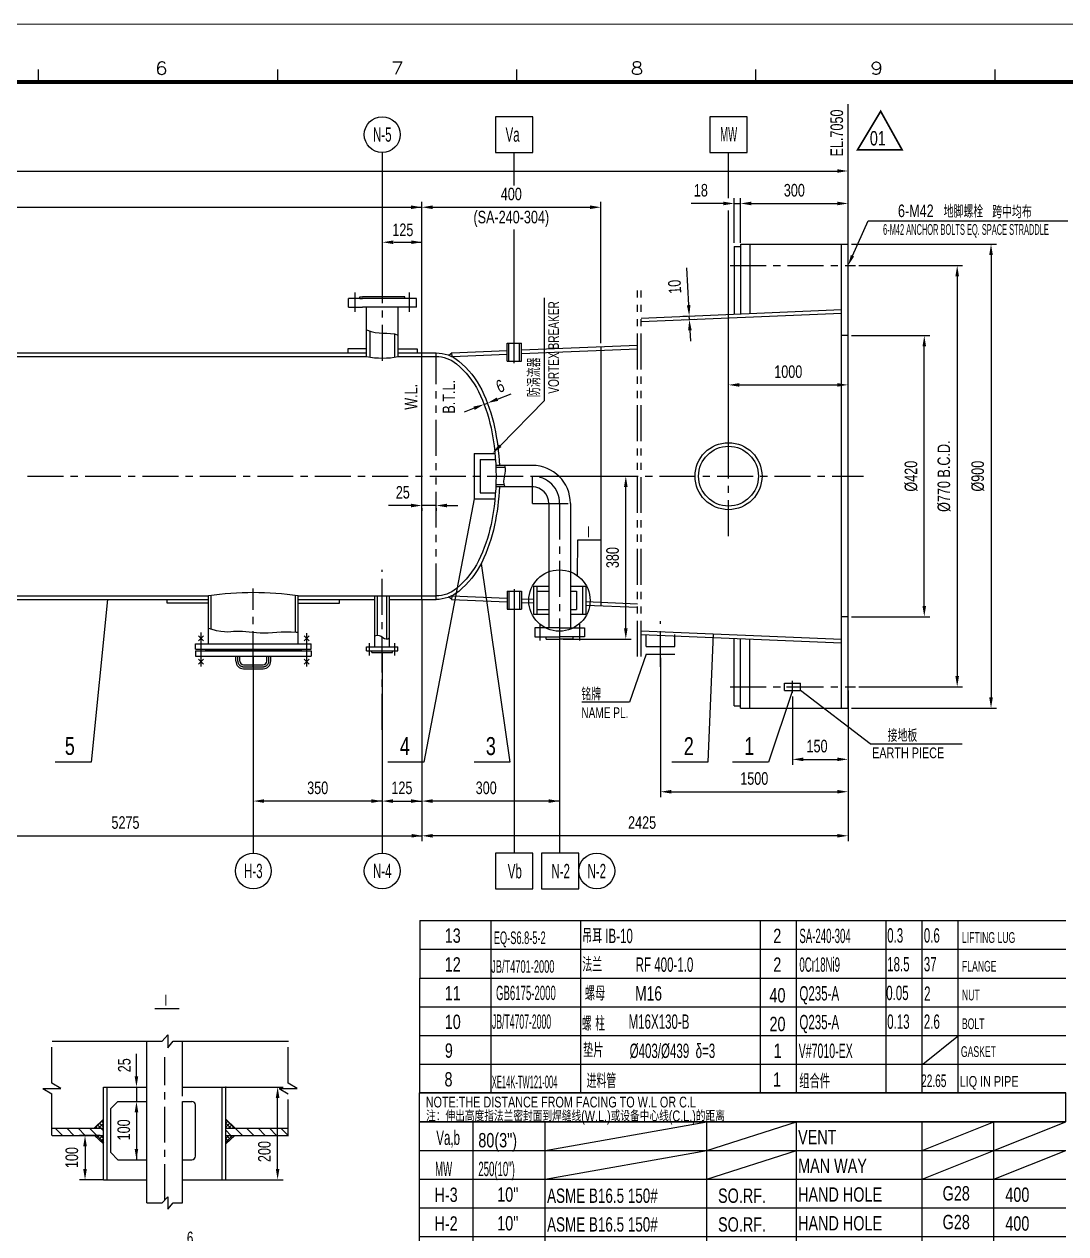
# Model space of a CAD drawing. Extents: x 0 to 841, y 0 to 594.
# Drawn here: x 354 to 644, y 257.2 to 594 of the extents above; entities that cross this region are included whole.
import ezdxf
from ezdxf.enums import TextEntityAlignment as Align

# ---------------------------------------------------------------- set-up
doc = ezdxf.new("R2010")
doc.units = 0
doc.header["$LTSCALE"] = 8
doc.header["$MEASUREMENT"] = 0
for name, pattern in [('CENTER', [2, 1.25, -0.25, 0.25, -0.25]), ('HIDDEN', [0.375, 0.25, -0.125]), ('PHANTOM', [2.5, 1.25, -0.25, 0.25, -0.25, 0.25, -0.25])]:
    doc.linetypes.add(name, pattern=pattern)
doc.layers.get('0').update_dxf_attribs({"color": 2, "linetype": 'CONTINUOUS'})
for name, color, linetype in [('border', 7, 'CONTINUOUS'), ('CEN', 3, 'CENTER'), ('D', 7, 'CONTINUOUS'), ('HID', 4, 'HIDDEN'), ('OT', 1, 'CONTINUOUS'), ('PHAN', 6, 'PHANTOM')]:
    doc.layers.add(name, color=color, linetype=linetype)
doc.styles.add('HZ0', font='TXT.shx', dxfattribs={"width": 0.75, "bigfont": 'hztxt0.shx'})
doc.styles.get("Standard").update_dxf_attribs({"font": 'JDECSTD', "width": 0.75, "bigfont": 'HZDX'})

# ---------------------------------------------------------------- blocks, each defined once
blk = doc.blocks.new('NOZ_TAB')
at = {"layer": 'D'}
for p, q in [((0, 128), (-180, 128)), ((-180, 128), (0, 128)), ((-180, 120), (0, 120)), ((-180, 112), (0, 112)), ((-180, 104), (0, 104)), ((-180, 96), (0, 96)), ((-180, 88), (0, 88)), ((-180, 80), (0, 80)), ((-180, 72), (0, 72)), ((-180, 64), (0, 64)), ((-180, 56), (0, 56)), ((-180, 48), (0, 48)), ((-180, 40), (0, 40))]:
    blk.add_line(p, q, dxfattribs=at)
at = {"layer": 'OT'}
for p, q in [((0, 136), (-180, 136)), ((-180, 128), (-180, 136)), ((0, 128), (0, 136)), ((-180, 32), (-180, 128)), ((-165, 32), (-165, 128)), ((-145, 32), (-145, 128)), ((-100, 32), (-100, 128)), ((-75, 32), (-75, 128)), ((-40, 32), (-40, 128)), ((-20, 32), (-20, 128)), ((0, 32), (-180, 32)), ((-180, 0), (-180, 32)), ((-165, 16), (-165, 32)), ((-145, 16), (-145, 32)), ((-100, 16), (-100, 32)), ((-75, 16), (-75, 32)), ((-40, 16), (-40, 32)), ((-20, 16), (-20, 32)), ((-180, 16), (0.1, 16)), ((0, 16), (0, 0)), ((-180, 0), (0, 0))]:
    blk.add_line(p, q, dxfattribs=at)
at = {"layer": 'D'}
for s, height, width, p in [('NOTE:THE DISTANCE FROM FACING TO W.L OR C.L', 3, 0.75, (-178.21, 131.96)), ('注：伸出高度指法兰密封面到焊缝线(W.L.)或设备中心线(C.L.)的距离', 3, 0.75, (-178.13, 128.11)), ('法兰类型及  ', 4, 0.75, (-96.35, 26.37)), ('用途或名称  ', 5, 0.75, (-68.77, 24.8)), ('接头', 5, 0.75, (-39.23, 25.28)), ('型式', 5, 0.75, (-30.14, 25.33)), ('伸出高度  ', 5, 0.75, (-19.4, 25.19)), ('符号 ', 5, 0.75, (-177.09, 24.44)), ('公称尺寸  ', 5, 0.75, (-164.11, 24.66)), ('连接尺寸标准   ', 5, 0.75, (-135.38, 24.65)), ('密封面型式  ', 4, 0.75, (-96.35, 21.49)), ('WELDING', 4, 0.5, (-37.12, 20.61)), ('FACING TO', 4, 0.5, (-18.91, 20.56)), ('MARK', 4, 0.75, (-177.97, 16.42)), ('NOMINAL SIZE', 4, 0.4, (-164.49, 16.4)), ('CONNECTIONS SIZES STANDARDS', 4, 0.4, (-143.67, 16.39)), ('TYPE & FACING', 4, 0.45, (-98.44, 16.36)), ('SERVICE ', 4, 0.7, (-67.37, 16.36)), ('JOINT NO.', 4, 0.5, (-38.29, 15.78)), ('C.L. OR W.L', 4, 0.45, (-18.89, 15.98))]:
    blk.add_text(s, height=height, dxfattribs=dict(at, width=width)).set_placement(p)
at = {"layer": 'D', "color": 7, "width": 0.75}
for s, height, p in [('管口表 ', 5, (-119.56, 4.58)), ('NOZZLE SCHEDULE', 4, (-104.93, 5.12))]:
    blk.add_text(s, height=height, dxfattribs=at).set_placement(p)
blk = doc.blocks.new('*X31')
at = {"color": 0}
for p, q in [((692.61, 399.87), (694.53, 401.79)), ((694.53, 400.07), (693.41, 401.19)), ((694.53, 401.13), (693.92, 401.75)), ((694.53, 402.19), (694.42, 402.3)), ((698.98, 399.87), (696.53, 402.31)), ((696.53, 401.67), (696.94, 402.08)), ((696.53, 400.61), (697.46, 401.54)), ((697.92, 399.87), (696.53, 401.25)), ((696.85, 399.87), (697.98, 401)), ((692.61, 399.87), (692.41, 400.07)), ((693.67, 399.87), (692.91, 400.63)), ((693.67, 399.87), (694.53, 400.73)), ((696.86, 399.87), (696.53, 400.19)), ((697.91, 399.87), (698.5, 400.46)), ((698.97, 399.87), (699.02, 399.92))]:
    blk.add_line(p, q, dxfattribs=at)

msp = doc.modelspace()

# ---------------------------------------------------------------- linework, layer by layer
for p, q in [((583.3709, 532.7216), (583.3709, 571.7416)), ((453.7132, 518.1101), (453.7132, 558.2511)), ((490.4135, 549.1213), (490.4135, 558.2718)), ((550.0792, 545.5214), (550.0792, 558.255)), ((464.6901, 544.033), (464.6901, 544.533)), ((467.6901, 543.033), (511.5128, 543.033)), ((514.5128, 505.2179), (514.5128, 544.533)), ((550.0792, 477.4753), (550.0792, 542.1152)), ((584.6093, 529.5327), (589.0114, 539.2465)), ((589.0114, 539.2465), (619.0795, 539.2465)), ((589.0114, 539.2465), (644.5532, 539.2465)), ((490.4135, 505.2091), (490.4135, 536.8658)), ((584.3709, 532.7216), (624.6794, 532.7216)), ((623.1794, 529.7216), (623.1794, 406.5691)), ((538.9904, 515.763), (538.4913, 526.1461)), ((586.4084, 526.8002), (615.2618, 526.8002)), ((613.7618, 523.8002), (613.7618, 412.4934)), ((498.8464, 489.2414), (498.8464, 517.8134)), ((537.3934, 512.6827), (540.6327, 512.8384)), ((539.1824, 511.7678), (539.1344, 512.7664)), ((537.4414, 511.6841), (540.6807, 511.8398)), ((539.3264, 508.7713), (539.4705, 505.7747)), ((584.3709, 507.2777), (606.0964, 507.2777)), ((604.5964, 432.0135), (604.5964, 504.2777)), ((553.0792, 493.5652), (580.3709, 493.5652)), ((583.3709, 493.2144), (583.3709, 495.0652)), ((482.0362, 488.1526), (482.9688, 488.5135)), ((485.7667, 489.596), (489.529, 491.0517)), ((486.5266, 476.6364), (498.8464, 489.2414)), ((479.2383, 487.0701), (476.4405, 485.9875)), ((496.4673, 468.1476), (522.9825, 468.1476)), ((521.4825, 425.7977), (521.4825, 465.1476)), ((479.2741, 461.851), (465.2642, 388.4881)), ((461.6901, 459.9714), (455.4381, 459.9714)), ((468.6743, 459.9714), (464.6901, 459.9714)), ((464.6901, 459.2063), (464.6901, 458.4714)), ((468.6743, 459.2063), (468.6743, 458.4714)), ((471.6743, 459.9714), (474.6743, 459.9714)), ((508.0366, 450.2896), (507.9795, 440.4591)), ((514.7335, 450.2896), (508.0366, 450.2896)), ((481.212, 443.851), (489.2216, 388.4881)), ((377.1226, 433.8143), (372.5738, 388.4881)), ((490.4135, 431.0861), (490.4135, 363.219)), ((584.3709, 429.0135), (606.0964, 429.0135)), ((503.0673, 422.7977), (503.0673, 363.2157)), ((504.0673, 422.7977), (522.9825, 422.7977)), ((545.7848, 424.2676), (544.3332, 388.4881)), ((417.7697, 417.9757), (417.7697, 363.2214)), ((453.6694, 417.9757), (453.6694, 363.2214)), ((527.1406, 418.6036), (522.4993, 405.2144)), ((567.8909, 408.5023), (561.183, 388.4881)), ((589.4968, 393.6301), (570.1403, 408.5023)), ((583.3709, 408.4934), (583.3709, 387.8013)), ((586.4084, 409.4934), (615.2618, 409.4934)), ((522.4993, 405.2144), (509.2193, 405.2144)), ((567.8909, 406.8353), (567.8909, 387.8013)), ((584.3709, 403.5691), (624.6794, 403.5691)), ((589.4968, 393.6301), (615.1294, 393.6301)), ((570.8909, 389.3013), (580.3709, 389.3013)), ((397.0761, 319.8589), (390.3791, 319.8589)), ((393.9304, 312.6314), (392.4304, 310.8503)), ((393.9304, 312.6314), (393.9304, 308.9495)), ((393.9304, 308.9495), (395.4304, 310.8503)), ((604.1633, 304.41), (614.1633, 312.41)), ((385.2259, 301.0356), (385.2259, 307.2968)), ((359.1369, 297.669), (361.6369, 296.169)), ((359.1369, 297.669), (364.1369, 297.669)), ((364.1369, 297.669), (361.6369, 299.169)), ((385.2259, 298.0356), (385.2259, 294.0356)), ((410.0825, 298.0356), (426.0316, 298.0356)), ((424.9379, 297.669), (429.9379, 297.669)), ((424.9379, 297.669), (427.4379, 296.169)), ((429.9379, 297.669), (427.4379, 299.169)), ((424.5316, 275.2364), (424.5316, 295.0356)), ((385.2259, 291.0356), (385.2259, 288.0356)), ((385.2259, 288.0356), (385.2259, 277.8244)), ((499, 280.41), (544, 288.41)), ((544, 280.41), (569, 288.41)), ((604, 280.41), (624, 288.41)), ((624, 280.41), (644, 288.41)), ((375.0825, 284.579), (369.41, 284.579)), ((370.91, 281.579), (370.91, 275.2364)), ((499, 272.41), (544, 280.41)), ((544, 272.41), (569, 280.41)), ((604, 272.41), (624, 280.41)), ((624, 272.41), (644, 280.41)), ((376.0825, 272.2364), (369.41, 272.2364)), ((410.0825, 272.2364), (426.0316, 272.2364)), ((393.9304, 267.4747), (392.4304, 265.8135)), ((393.9304, 267.4747), (393.9304, 264.0324)), ((393.9304, 264.0324), (395.4304, 265.8135))]:
    msp.add_line(p, q)
at = {"color": 2}
for p, q in [((53.3013, 553.1215), (580.3709, 553.1215)), ((92.542, 543.033), (464.6901, 543.033)), ((464.6901, 502.481), (464.6901, 544.533)), ((548.6531, 544.0818), (539.6617, 544.0818)), ((551.6531, 533.0892), (551.6531, 545.5818)), ((551.6531, 544.0818), (553.4529, 544.0818)), ((553.4529, 533.0892), (553.4529, 545.5818)), ((553.4529, 533.0892), (553.4529, 545.5818)), ((556.4529, 544.0818), (580.3709, 544.0818)), ((583.3709, 533.7216), (583.3709, 545.5818)), ((456.8679, 533.2879), (464.6901, 533.2879)), ((464.6901, 433.8143), (464.6901, 366.5146)), ((464.6901, 432.8143), (464.6901, 366.5146)), ((453.6694, 419.0874), (453.6694, 376.1807)), ((417.7697, 417.0434), (417.7697, 376.1807)), ((531.1406, 417.6036), (531.1406, 378.784)), ((583.3709, 402.5691), (583.3709, 366.5146)), ((583.3709, 402.5691), (583.3709, 378.784)), ((453.6172, 377.6807), (420.7697, 377.6807)), ((456.6172, 377.6807), (464.6901, 377.6807)), ((502.9939, 377.6807), (467.6901, 377.6807)), ((534.1406, 380.284), (580.3709, 380.284)), ((308.0532, 368.0146), (464.6901, 368.0146)), ((580.3709, 368.0146), (467.6901, 368.0146)), ((361.7329, 310.8503), (392.4304, 310.8503)), ((395.4304, 310.8503), (427.5339, 310.8503)), ((361.6369, 284.579), (361.6369, 296.169)), ((388.0825, 265.8135), (392.4304, 265.8135)), ((395.4304, 265.8135), (398.0825, 265.8135))]:
    msp.add_line(p, q, dxfattribs=at)
at = {"color": 7, "lineweight": 25}
msp.add_line((556.4529, 544.0818), (566.848, 544.0818), dxfattribs=at)
at = {"extrusion": (0, 0, -1)}
for p, q in [((406.0091, 425.5177), (405.2729, 425.7794)), ((407.491, 425.103), (406.0091, 425.5177)), ((408.7339, 424.8635), (407.491, 425.103)), ((409.7862, 424.7598), (408.7339, 424.8635)), ((410.6964, 424.7528), (409.7862, 424.7598)), ((411.5129, 424.8031), (410.6964, 424.7528)), ((412.2844, 424.8714), (411.5129, 424.8031)), ((413.0591, 424.9186), (412.2844, 424.8714)), ((413.877, 424.9142), (413.0591, 424.9186)), ((414.7437, 424.8639), (413.877, 424.9142)), ((415.6561, 424.7824), (414.7437, 424.8639)), ((416.6111, 424.6844), (415.6561, 424.7824)), ((417.6057, 424.5843), (416.6111, 424.6844)), ((418.6367, 424.497), (417.6057, 424.5843)), ((419.7013, 424.437), (418.6367, 424.497)), ((420.7962, 424.4189), (419.7013, 424.437)), ((421.9204, 424.4515), (420.7962, 424.4189)), ((423.0809, 424.5195), (421.9204, 424.4515)), ((424.2864, 424.6015), (423.0809, 424.5195)), ((425.5458, 424.6766), (424.2864, 424.6015)), ((426.8679, 424.7233), (425.5458, 424.6766)), ((428.2617, 424.7205), (426.8679, 424.7233)), ((429.736, 424.6469), (428.2617, 424.7205)), ((430.2665, 424.5908), (429.736, 424.6469))]:
    msp.add_line(p, q, dxfattribs=at)
at = {"const_width": 0.48}
msp.add_lwpolyline([(592.4507, 569.7516), (586.0205, 559.0418), (598.4046, 559.0418), (592.4507, 569.7516), (592.4507, 569.7516)], dxfattribs=at)
for points in [[(485.2168, 558.255), (495.6101, 558.255), (495.6101, 568.2473), (485.2168, 568.2473)], [(544.8826, 558.255), (555.2759, 558.255), (555.2759, 568.2473), (544.8826, 568.2473)], [(485.2168, 353.2267), (495.6101, 353.2267), (495.6101, 363.219), (485.2168, 363.219)], [(498.0063, 353.2253), (508.3996, 353.2253), (508.3996, 363.2176), (498.0063, 363.2176)]]:
    msp.add_lwpolyline(points, close=True)
at = {"extrusion": (0, 0, -1)}
msp.add_lwpolyline([(-449.3127, 508.8566), (-450.5613, 508.4037), (-451.7347, 508.1498), (-452.8491, 508.0347), (-453.9212, 507.9978), (-454.9672, 507.9787), (-456.0037, 507.9172), (-457.0471, 507.7529), (-458.1138, 507.4252)], dxfattribs=at)
msp.add_lwpolyline([(451.6372, 423.734, -0.29914848), (453.8561, 423.2342, 0.39990227), (455.7017, 423.1292, -0.43244749)], format="xyb")
for centre, radius in [((453.6694, 563.2511), 5), ((503.0056, 433.5205), 8.5372), ((417.7697, 358.2214), 5), ((453.6694, 358.2214), 5), ((513.3996, 358.2214), 5)]:
    msp.add_circle(centre, radius)
for centre, radius, start, end in [((482.7478, 469.8822), 5.2464, 340.693179, 13.93858), ((491.2158, 466.7275), 3.7925, 158.009862, 204.59176)]:
    msp.add_arc(centre, radius, start, end)
at = {"color": 2}
for points in [[(580.3709, 553.6215), (580.3709, 552.6215), (583.3709, 553.1215)], [(461.6901, 543.533), (461.6901, 542.533), (464.6901, 543.033)], [(548.6531, 544.5818), (548.6531, 543.5818), (551.6531, 544.0818)], [(556.4529, 544.5818), (556.4529, 543.5818), (553.4529, 544.0818)], [(556.4529, 544.5818), (556.4529, 543.5818), (553.4529, 544.0818)], [(580.3709, 544.5818), (580.3709, 543.5818), (583.3709, 544.0818)], [(456.7132, 532.7879), (456.7132, 533.7879), (453.7132, 533.2879)], [(461.728, 532.7879), (461.728, 533.7879), (464.728, 533.2879)], [(534.1406, 380.784), (534.1406, 379.784), (531.1406, 380.284)], [(580.3709, 380.784), (580.3709, 379.784), (583.3709, 380.284)], [(420.7697, 378.1807), (420.7697, 377.1807), (417.7697, 377.6807)], [(450.6694, 378.1807), (450.6694, 377.1807), (453.6694, 377.6807)], [(456.6694, 378.1807), (456.6694, 377.1807), (453.6694, 377.6807)], [(461.6901, 378.1807), (461.6901, 377.1807), (464.6901, 377.6807)], [(467.6901, 378.1807), (467.6901, 377.1807), (464.6901, 377.6807)], [(500.0461, 378.1807), (500.0461, 377.1807), (503.0461, 377.6807)], [(461.834, 368.5146), (461.834, 367.5146), (464.834, 368.0146)], [(467.6901, 368.5146), (467.6901, 367.5146), (464.6901, 368.0146)], [(580.3709, 368.5146), (580.3709, 367.5146), (583.3709, 368.0146)]]:
    msp.add_solid(points, dxfattribs=at)
for points in [[(467.6901, 543.533), (467.6901, 542.533), (464.6901, 543.033)], [(511.5128, 543.533), (511.5128, 542.533), (514.5128, 543.033)], [(622.6794, 529.7216), (623.6794, 529.7216), (623.1794, 532.7216)], [(585.0647, 529.3263), (584.1538, 529.7391), (583.3709, 526.8002)], [(613.2618, 523.8002), (614.2618, 523.8002), (613.7618, 526.8002)], [(539.4898, 515.787), (538.4909, 515.7389), (539.1344, 512.7664)], [(539.8258, 508.7953), (538.827, 508.7473), (539.1824, 511.7678)], [(604.0964, 504.2777), (605.0964, 504.2777), (604.5964, 507.2777)], [(553.0792, 494.0652), (553.0792, 493.0652), (550.0792, 493.5652)], [(580.3709, 494.0652), (580.3709, 493.0652), (583.3709, 493.5652)], [(485.5863, 490.0623), (485.9471, 489.1297), (482.9688, 488.5135)], [(479.0579, 487.5364), (479.4188, 486.6038), (482.0362, 488.1526)], [(486.8742, 476.2771), (486.1789, 476.9958), (484.3702, 474.5507)], [(520.9825, 465.1476), (521.9825, 465.1476), (521.4825, 468.1476)], [(461.6901, 460.4714), (461.6901, 459.4714), (464.6901, 459.9714)], [(471.6743, 460.4714), (471.6743, 459.4714), (468.6743, 459.9714)], [(604.0964, 432.0135), (605.0964, 432.0135), (604.5964, 429.0135)], [(520.9825, 425.7977), (521.9825, 425.7977), (521.4825, 422.7977)], [(613.2618, 412.4934), (614.2618, 412.4934), (613.7618, 409.4934)], [(622.6794, 406.5691), (623.6794, 406.5691), (623.1794, 403.5691)], [(570.8909, 389.8013), (570.8909, 388.8013), (567.8909, 389.3013)], [(580.3709, 389.8013), (580.3709, 388.8013), (583.3709, 389.3013)], [(384.7259, 301.0356), (385.7259, 301.0356), (385.2259, 298.0356)], [(424.0316, 295.0356), (425.0316, 295.0356), (424.5316, 298.0356)], [(384.7259, 291.0356), (385.7259, 291.0356), (385.2259, 294.0356)], [(370.41, 281.579), (371.41, 281.579), (370.91, 284.579)], [(384.7259, 280.8244), (385.7259, 280.8244), (385.2259, 277.8244)], [(370.41, 275.2364), (371.41, 275.2364), (370.91, 272.2364)], [(424.0316, 275.2364), (425.0316, 275.2364), (424.5316, 272.2364)]]:
    msp.add_solid(points)
at = {"layer": 'border', "color": 1, "lineweight": 0}
msp.add_line((841, 594.0037), (0, 594.0037), dxfattribs=at)
at = {"layer": 'border', "color": 3}
for p, q in [((357.9831, 577.8958), (357.9831, 581.4324)), ((424.5661, 577.8958), (424.5661, 581.4324)), ((491.149, 577.8958), (491.149, 581.4324)), ((557.732, 577.8958), (557.732, 581.4324)), ((624.3149, 577.8958), (624.3149, 581.4324))]:
    msp.add_line(p, q, dxfattribs=at)
at = {"layer": 'border', "color": 5, "lineweight": 100}
msp.add_line((824, 577.8537), (25, 577.8537), dxfattribs=at)
at = {"layer": 'CEN'}
for p, q in [((550.5515, 526.8002), (585.4084, 526.8002)), ((490.4144, 499.6151), (490.4134, 506.0865)), ((550.0792, 451.4683), (550.0792, 483.4219)), ((354.901, 468.1476), (587.6924, 468.1476)), ((495.4673, 460.5476), (495.4673, 468.1476)), ((495.4673, 460.5476), (506.0673, 460.5476)), ((503.0673, 460.5476), (503.0673, 404.7766)), ((453.6694, 397.5219), (453.6694, 442.0356)), ((490.4144, 436.6802), (490.4134, 430.2087)), ((531.1406, 415.0255), (531.1406, 427.7619)), ((497.5657, 426.9405), (497.5657, 422.3612)), ((508.5689, 426.9405), (508.5689, 422.3612)), ((567.8909, 407.8353), (567.8909, 411.1514)), ((550.5515, 409.4934), (585.4084, 409.4934)), ((566.2167, 409.4934), (569.5489, 409.4934))]:
    msp.add_line(p, q, dxfattribs=at)
at = {"layer": 'CEN', "extrusion": (0, 0, -1)}
for p, q in [((453.7132, 500.3031), (453.7132, 522.1557)), ((446.1694, 513.8985), (446.1694, 519.2509)), ((461.257, 513.8985), (461.257, 519.2509)), ((417.7697, 414.9556), (417.7697, 436.902)), ((403.2311, 415.1358), (403.2311, 424.6378)), ((432.6527, 415.1593), (432.6527, 424.4465)), ((450.1356, 418.2056), (450.1356, 421.6139)), ((457.2032, 418.2056), (457.2032, 421.6139)), ((422.0747, 416.6658), (422.0747, 418.0434)), ((415.0391, 415.0914), (420.5003, 415.0914))]:
    msp.add_line(p, q, dxfattribs=at)
at = {"layer": 'CEN', "linetype": 'CENTER'}
msp.add_line((393.0825, 266.5877), (393.0825, 306.3916), dxfattribs=at)
at = {"layer": 'CEN'}
for centre, radius, start, end in [((495.4673, 460.5476), 7.6, 0, 90), ((415.0391, 416.6658), 1.5744, 180, 270), ((420.5003, 416.6658), 1.5744, 270, 0)]:
    msp.add_arc(centre, radius, start, end, dxfattribs=at)
at = {"layer": 'D'}
for p, q in [((464.0971, 344.41), (644, 344.41)), ((464.0971, 336.41), (644, 336.41)), ((464.0971, 328.41), (644, 328.41)), ((464.0971, 320.41), (644, 320.41)), ((464.0971, 312.41), (644, 312.41)), ((464.0971, 304.41), (644, 304.41))]:
    msp.add_line(p, q, dxfattribs=at)
at = {"layer": 'HID'}
msp.add_line((425.1497, 424.0458), (425.1497, 424.0458), dxfattribs=at)
at = {"layer": 'OT'}
for p, q in [((553.4529, 532.7245), (583.3709, 532.7245)), ((553.4529, 532.7245), (553.4529, 513.3815)), ((556.0326, 532.7245), (556.0326, 513.4902)), ((581.5711, 403.5691), (581.5711, 532.7216)), ((583.3709, 403.5691), (583.3709, 532.7216)), ((551.6531, 532.0892), (553.4529, 532.0892)), ((551.6531, 532.0892), (551.6531, 513.3056)), ((447.4267, 518.1101), (448.1692, 518.1101)), ((447.4267, 517.6151), (448.1692, 517.6151)), ((444.2587, 515.2391), (448.1692, 515.2391)), ((525.716, 512.1872), (581.5502, 514.5273)), ((525.716, 511.1865), (581.5502, 513.5267)), ((583.3709, 507.2777), (581.5711, 507.2777)), ((323.7133, 502.481), (449.3127, 502.481)), ((449.3127, 503.5634), (444.0479, 503.5634)), ((458.1138, 503.5634), (463.3785, 503.5634)), ((458.1138, 502.481), (468.6743, 502.481)), ((464.6901, 433.8143), (464.6901, 502.481)), ((473.0911, 502.481), (472.2498, 501.7345)), ((473.0492, 502.4801), (488.4143, 503.1241)), ((473.0911, 501.4812), (473.0492, 502.4801)), ((473.0911, 501.4812), (488.4145, 502.1235)), ((488.414, 505.2088), (492.413, 505.2094)), ((488.4148, 500.2101), (488.414, 505.2088)), ((488.9147, 500.2101), (488.9139, 505.2089)), ((491.9139, 500.2106), (491.9131, 505.2094)), ((492.4138, 500.2107), (492.413, 505.2094)), ((492.4133, 503.2917), (524.716, 504.6456)), ((492.4135, 502.2911), (524.716, 503.6449)), ((514.5128, 504.2179), (514.5128, 432.0742)), ((323.7133, 501.481), (449.3127, 501.481)), ((458.1138, 501.481), (468.6743, 501.481)), ((488.4148, 500.2101), (492.4138, 500.2107)), ((479.2741, 474.4443), (485.0421, 474.4443)), ((479.2741, 474.4443), (479.2741, 461.851)), ((480.9408, 472.7776), (485.1795, 472.7776)), ((480.9408, 472.7776), (480.9408, 463.5176)), ((495.8613, 471.146), (485.2733, 471.146)), ((487.952, 470.5463), (485.2977, 470.5463)), ((495.7743, 465.1493), (485.2733, 465.1493)), ((487.5517, 465.7489), (485.2977, 465.7489)), ((479.2741, 461.851), (485.0421, 461.851)), ((480.9408, 463.5176), (485.1795, 463.5176)), ((500.0673, 460.5476), (500.0673, 425.9274)), ((506.0673, 460.5476), (506.0673, 425.9274)), ((297.3306, 434.8143), (405.2729, 434.8143)), ((430.2665, 434.8143), (468.6743, 434.8143)), ((451.6372, 420.5983), (451.6372, 434.8143)), ((452.3898, 423.8113), (452.3898, 434.8143)), ((454.949, 422.8154), (454.949, 434.8143)), ((455.7017, 420.5983), (455.7017, 434.8143)), ((472.9982, 433.8143), (472.1569, 434.5608)), ((472.9982, 434.814), (472.9563, 433.8152)), ((473.0161, 434.814), (488.4145, 434.1687)), ((488.4148, 436.0852), (488.414, 431.0865)), ((488.4148, 436.0852), (492.4138, 436.0846)), ((488.9147, 436.0851), (488.9139, 431.0864)), ((491.9139, 436.0847), (491.9131, 431.0859)), ((492.4138, 436.0846), (492.413, 431.0858)), ((495.7363, 437.5123), (495.7363, 429.681)), ((495.7363, 437.5123), (500.0673, 437.5123)), ((496.7358, 437.5123), (496.7358, 429.681)), ((496.7358, 436.1356), (500.0673, 436.1356)), ((506.0673, 437.5123), (510.3982, 437.5123)), ((506.0673, 436.1356), (507.733, 436.1356)), ((507.733, 436.1356), (507.733, 431.0576)), ((509.3988, 437.5123), (509.3988, 429.681)), ((510.3982, 437.5123), (510.3982, 429.681)), ((320.5618, 433.8143), (405.2729, 433.8143)), ((405.2729, 432.8091), (393.7697, 432.8091)), ((430.2665, 433.8143), (451.6372, 433.8143)), ((430.2665, 432.8091), (441.7697, 432.8091)), ((455.7017, 433.8143), (468.6743, 433.8143)), ((472.9743, 433.8152), (488.4143, 433.168)), ((492.4133, 433.0004), (495.7363, 432.8612)), ((492.4135, 434.0011), (495.7363, 433.8618)), ((510.3982, 433.2473), (524.716, 432.6472)), ((510.3982, 432.2466), (524.716, 431.6466)), ((488.414, 431.0865), (492.413, 431.0858)), ((495.7363, 429.681), (500.0673, 429.681)), ((496.7358, 431.0576), (500.0673, 431.0576)), ((506.0673, 431.0576), (507.733, 431.0576)), ((506.0673, 429.681), (510.3982, 429.681)), ((583.3709, 429.0135), (581.5711, 429.0135)), ((496.1212, 425.9274), (496.1212, 423.4422)), ((503.0673, 425.9274), (496.1212, 425.9274)), ((503.0673, 425.9274), (510.0133, 425.9274)), ((510.0133, 425.9274), (510.0133, 423.4422)), ((525.716, 425.1087), (581.5502, 422.7686)), ((403.9368, 422.2924), (402.5253, 423.7039)), ((403.9368, 423.7039), (402.5253, 422.2924)), ((433.3584, 423.7039), (431.9469, 422.2924)), ((433.3584, 422.2924), (431.9469, 423.7039)), ((496.1212, 423.4422), (503.0673, 423.4422)), ((499.311, 422.7977), (499.311, 423.4422)), ((499.311, 422.7977), (503.0673, 422.7977)), ((510.0133, 423.4422), (503.0673, 423.4422)), ((506.8236, 422.7977), (503.0673, 422.7977)), ((506.8236, 422.7977), (506.8236, 423.4422)), ((525.716, 424.1081), (581.5502, 421.768)), ((551.6531, 404.2044), (551.6531, 422.988)), ((553.4529, 403.5691), (553.4529, 422.9122)), ((556.0326, 403.5691), (556.0326, 422.8034)), ((449.3232, 419.4743), (449.3232, 420.5983)), ((449.3232, 420.5983), (458.0157, 420.5983)), ((449.3232, 419.4743), (458.0157, 419.4743)), ((450.8093, 419.0874), (450.8093, 419.4743)), ((450.8093, 419.0874), (456.5296, 419.0874)), ((456.5296, 419.0874), (456.5296, 419.4743)), ((458.0157, 419.4743), (458.0157, 420.5983)), ((403.9368, 417.2178), (402.5253, 415.8063)), ((403.9368, 415.8063), (402.5253, 417.2178)), ((433.3584, 415.8063), (431.9469, 417.2178)), ((433.3584, 417.2178), (431.9469, 415.8063)), ((565.6414, 408.5023), (565.6414, 410.4844)), ((565.6414, 410.4844), (570.1403, 410.4844)), ((565.6414, 408.5023), (570.1403, 408.5023)), ((570.1403, 408.5023), (570.1403, 410.4844)), ((551.6531, 404.2044), (553.4529, 404.2044)), ((553.4529, 403.5691), (583.3709, 403.5691)), ((372.5738, 388.4881), (362.5738, 388.4881)), ((465.2642, 388.4881), (455.2642, 388.4881)), ((489.2216, 388.4881), (479.2216, 388.4881)), ((544.3332, 388.4881), (534.3332, 388.4881)), ((561.183, 388.4881), (551.183, 388.4881)), ((464.0971, 344.41), (464.0971, 336.41)), ((484, 296.41), (484, 344.41)), ((509, 296.41), (509, 344.41)), ((559, 296.41), (559, 344.41)), ((569, 296.41), (569, 344.41)), ((594, 296.41), (594, 344.41)), ((604, 296.41), (604, 344.41)), ((614, 296.41), (614, 344.41)), ((464.0971, 336.41), (464.0971, 328.41)), ((464.0971, 296.41), (464.0971, 328.41)), ((464.0971, 296.41), (644, 296.41)), ((388.0825, 282.3766), (388.0825, 294.0356)), ((398.0825, 282.3766), (398.0825, 294.0356))]:
    msp.add_line(p, q, dxfattribs=at)
at = {"layer": 'OT', "extrusion": (0, 0, -1)}
for p, q in [((444.2587, 515.2391), (444.2587, 517.6151)), ((447.4267, 517.6151), (444.2587, 517.6151)), ((447.4267, 517.6151), (447.4267, 518.1101)), ((459.9997, 518.1101), (448.1692, 518.1101)), ((463.1677, 517.6151), (448.1692, 517.6151)), ((459.9997, 517.6151), (459.9997, 518.1101)), ((463.1677, 515.2391), (463.1677, 517.6151)), ((463.1677, 515.2391), (448.1692, 515.2391)), ((449.3127, 501.481), (449.3127, 515.2391)), ((458.1138, 501.481), (458.1138, 515.2391)), ((450.2624, 501.3055), (450.2624, 508.5121)), ((457.164, 501.3055), (457.164, 507.7169)), ((444.0479, 503.5634), (444.0479, 502.481)), ((463.3785, 503.5634), (463.3785, 502.481)), ((405.2729, 421.4874), (405.2729, 434.8143)), ((406.07, 425.5006), (406.07, 434.8143)), ((429.4694, 424.6602), (429.4694, 434.8143)), ((430.2665, 421.4874), (430.2665, 434.8143)), ((393.7697, 432.8091), (393.7697, 433.8143)), ((441.7697, 432.8091), (441.7697, 433.8143)), ((401.6567, 421.4874), (433.8827, 421.4874)), ((401.6567, 420.0114), (401.6567, 421.4874)), ((433.8827, 420.0114), (433.8827, 421.4874)), ((401.6567, 420.0114), (433.8827, 420.0114)), ((401.6567, 419.5194), (433.8827, 419.5194)), ((401.6567, 419.5194), (401.6567, 418.0434)), ((401.6567, 418.0434), (433.8827, 418.0434)), ((404.4807, 419.7654), (404.4807, 420.0114)), ((404.4807, 419.7654), (431.0586, 419.7654)), ((404.4807, 419.7654), (431.0586, 419.7654)), ((404.4807, 419.7654), (404.4807, 419.5194)), ((412.9136, 416.6658), (412.9136, 418.0434)), ((413.4647, 416.6658), (413.4647, 418.0434)), ((414.0157, 416.6658), (414.0157, 418.0434)), ((421.5236, 416.6658), (421.5236, 418.0434)), ((422.6257, 416.6658), (422.6257, 418.0434)), ((431.0586, 419.7654), (431.0586, 420.0114)), ((431.0586, 419.7654), (431.0586, 419.5194)), ((433.8827, 419.5194), (433.8827, 418.0434)), ((415.0391, 415.6424), (420.5003, 415.6424)), ((415.0391, 414.5403), (420.5003, 414.5403))]:
    msp.add_line(p, q, dxfattribs=at)
at = {"layer": 'OT', "linetype": 'Continuous'}
for p, q in [((378.0825, 292.0356), (380.0825, 294.0356)), ((380.0825, 294.0356), (388.0825, 294.0356)), ((398.0825, 294.0356), (400.6392, 294.0356)), ((401.6392, 278.8244), (401.6392, 293.0356)), ((378.0825, 279.8244), (378.0825, 292.0356)), ((378.0825, 279.8244), (380.0825, 277.8244)), ((380.0825, 277.8244), (388.0825, 277.8244)), ((398.0825, 277.8244), (400.6392, 277.8244))]:
    msp.add_line(p, q, dxfattribs=at)
at = {"layer": 'OT'}
for points in [[(468.6743, 502.481, -0.17470452), (474.9582, 500.2162, -0.10420294), (481.3538, 492.1651, -0.0649481), (484.9388, 481.8315, -0.0399631), (486.2743, 471.146, -0.0399631)], [(468.6743, 501.481, -0.17470452), (474.3202, 499.4461, -0.10420294), (480.4594, 491.7179, -0.0649481), (483.9596, 481.6287, -0.0510993), (485.341, 468.1476, -0.0510993)], [(485.341, 468.1476, -0.0510993), (483.9596, 454.6666, -0.0649481), (480.4594, 444.5774, -0.10420294), (474.3202, 436.8491, -0.17470452), (468.6743, 434.8143, -0.17470452)], [(486.2743, 465.1493, -0.0399631), (484.9388, 454.4638, -0.0649481), (481.3538, 444.1302, -0.10420294), (474.9582, 436.0791, -0.17470452), (468.6743, 433.8143)]]:
    msp.add_lwpolyline(points, format="xyb", dxfattribs=at)
for radius in [9.3277, 8.3279]:
    msp.add_circle((550.0792, 468.1476), radius, dxfattribs=at)
for centre, radius, start, end in [((453.7132, 522.6429), 21.6146, 258.252963, 281.747037), ((495.4673, 460.5476), 10.6, 0, 90), ((495.4673, 460.5476), 4.6, 0, 90), ((417.7697, 349.5293), 86.1957, 81.663783, 98.336217), ((415.0391, 416.6658), 2.1254, 180, 270), ((415.0391, 416.6658), 1.0234, 180, 270), ((420.5003, 416.6658), 2.1254, 270, 0), ((420.5003, 416.6658), 1.0234, 270, 0)]:
    msp.add_arc(centre, radius, start, end, dxfattribs=at)
at = {"layer": 'OT', "linetype": 'Continuous'}
for centre, start, end in [((400.6392, 293.0356), 0, 90), ((400.6392, 278.8244), 270, 0)]:
    msp.add_arc(centre, 1, start, end, dxfattribs=at)
at = {"layer": 'PHAN'}
for p, q in [((524.716, 417.899), (524.716, 519.8767)), ((525.716, 417.899), (525.716, 519.8767)), ((468.6743, 433.8143), (468.6743, 502.481)), ((527.1406, 420.7369), (527.1406, 424.0615)), ((535.1406, 420.7369), (535.1406, 424.0615)), ((527.1406, 420.7369), (535.1406, 420.7369)), ((527.1406, 418.6036), (535.1406, 418.6036)), ((364.6163, 284.579), (362.6163, 286.579)), ((367.7982, 284.579), (365.7982, 286.579)), ((370.9802, 284.579), (368.9802, 286.579)), ((374.1622, 284.579), (372.1622, 286.579)), ((376.0825, 289.026), (373.6356, 286.579)), ((374.2835, 286.579), (373.8735, 286.9891)), ((375.3442, 286.579), (374.4137, 287.5095)), ((376.0825, 287.9653), (374.6962, 286.579)), ((376.0825, 286.9014), (374.9539, 288.0299)), ((376.0825, 285.8407), (375.3442, 286.579)), ((376.0825, 287.962), (375.4942, 288.5504)), ((376.0825, 286.9047), (375.7569, 286.579)), ((414.7099, 284.579), (412.7099, 286.579)), ((417.8919, 284.579), (415.8919, 286.579)), ((421.0739, 284.579), (419.0739, 286.579)), ((424.2559, 284.579), (422.2559, 286.579)), ((427.4379, 284.579), (425.4379, 286.579)), ((373.7569, 284.579), (373.645, 284.4672)), ((376.0825, 282.6587), (374.1622, 284.579)), ((374.8175, 284.579), (374.2034, 283.9649)), ((375.8782, 284.579), (374.7618, 283.4626)), ((376.0825, 283.7194), (375.2229, 284.579)), ((376.0825, 283.7227), (375.3202, 282.9604)), ((411.528, 284.579), (410.0825, 286.0245)), ((376.0825, 282.662), (375.8786, 282.4581))]:
    msp.add_line(p, q, dxfattribs=at)
at = {"layer": 'PHAN', "color": 2}
for p, q in [((361.6369, 299.169), (361.6369, 311.1168)), ((427.4379, 299.169), (427.4379, 311.1168)), ((427.4379, 284.579), (427.4379, 296.169))]:
    msp.add_line(p, q, dxfattribs=at)
at = {"layer": 'PHAN', "linetype": 'Continuous'}
for p, q in [((388.0825, 294.0356), (388.0825, 310.8503)), ((398.0825, 295.4786), (398.0825, 310.8503)), ((376.0825, 272.2364), (376.0825, 298.0356)), ((376.0825, 298.0356), (388.0825, 298.0356)), ((377.0825, 272.2364), (377.0825, 298.0356)), ((398.0825, 298.0356), (410.0825, 298.0356)), ((409.0825, 272.2364), (409.0825, 298.0356)), ((410.0825, 272.2364), (410.0825, 298.0356)), ((361.7329, 286.579), (376.0825, 286.579)), ((373.4478, 286.579), (376.0825, 289.1171)), ((412.7173, 286.579), (410.0825, 289.1171)), ((410.0825, 286.579), (427.5339, 286.579)), ((361.7329, 284.579), (376.0825, 284.579)), ((373.5206, 284.579), (376.0825, 282.2746)), ((373.5387, 284.579), (373.5301, 284.5704)), ((388.0825, 265.8135), (388.0825, 283.8196)), ((398.0825, 265.8135), (398.0825, 283.8196)), ((412.6444, 284.579), (410.0825, 282.2746)), ((410.0825, 284.579), (427.5339, 284.579)), ((412.6263, 284.579), (412.6349, 284.5704)), ((376.0825, 272.2364), (388.0825, 272.2364)), ((398.0825, 272.2364), (410.0825, 272.2364))]:
    msp.add_line(p, q, dxfattribs=at)
at = {"layer": 'PHAN', "linetype": 'ByBlock'}
msp.add_point((410.0825, 298.0356), dxfattribs=at)

# ---------------------------------------------------------------- block references
msp.add_blockref('NOZ_TAB', (644, 160.41))
at = {"layer": 'PHAN', "linetype": 'Continuous', "xscale": -1, "rotation": 270}
msp.add_blockref('*X31', (10.2153, -409.9507), dxfattribs=at)

# ---------------------------------------------------------------- texts
for s, height, width, p in [('EL.7050', 3.5, 0.75, (580.2167, 563.7056)), ('VORTEX BREAKER', 3, 0.7, (501.3759, 503.9844)), ('防涡流器', 3.5, 0.75, (495.7462, 495.6951)), ('B.T.L.', 3.5, 0.75, (472.2085, 490.245)), ('25', 3.5, 0.75, (381.8339, 304.1157)), ('100', 3.5, 0.75, (381.6781, 286.1281))]:
    msp.add_text(s, height=height, rotation=90, dxfattribs=dict(width=width)).set_placement(p, align=Align.MIDDLE)
for s, height, width, p in [('N-5', 4, 0.6, (453.6694, 563.2511)), ('Va', 4, 0.6, (489.9593, 563.2511)), ('MW', 4, 0.5, (550.1234, 563.4036)), ('6-M42', 3.5, 0.75, (602.2343, 542.0375)), ('6-M42 ANCHOR BOLTS EQ. SPACE STRADDLE', 3, 0.5, (616.1947, 536.4538)), ('5', 5, 0.75, (366.6743, 393.0017)), ('4', 5, 0.75, (459.9489, 393.0017)), ('3', 5, 0.75, (483.9063, 393.0017)), ('2', 5, 0.75, (539.0179, 393.0017)), ('1', 5, 0.75, (555.8678, 393.0017)), ('H-3', 4, 0.6, (417.7697, 358.2214)), ('N-4', 4, 0.6, (453.6694, 358.2214)), ('Vb', 4, 0.6, (490.5696, 358.2214)), ('N-2', 4, 0.6, (503.3431, 358.2214)), ('N-2', 4, 0.6, (513.3996, 358.2214)), ('进料管', 4, 0.6, (514.6881, 299.9516)), ('Va,b', 4, 0.6, (472.0194, 283.6756)), ('MW', 4, 0.5, (470.7564, 275.2762)), ('G28', 4, 0.75, (613.4873, 268.4584)), ('G28', 4, 0.75, (613.4873, 260.4584))]:
    msp.add_text(s, height=height, dxfattribs=dict(width=width)).set_placement(p, align=Align.MIDDLE)
for s, height, width, p in [('01', 4, 0.75, (589.4321, 560.2409)), ('地脚螺栓', 3.5, 0.75, (609.9896, 540.119)), ('跨中均布', 3.5, 0.75, (623.4969, 539.9824)), ('Ⅰ', 3.5, 0.75, (509.6823, 450.7634)), ('铭牌', 3.5, 0.75, (509.103, 405.6882)), ('NAME PL.', 3, 0.7, (509.103, 400.7938)), ('接地板', 3.5, 0.75, (594.3846, 394.1757)), ('EARTH PIECE', 3, 0.75, (590.0709, 389.6051)), ('13', 4, 0.75, (471.0663, 338.21)), ('EQ-S6.8-5-2', 3.5, 0.55, (484.7291, 337.8733)), ('吊耳 IB-10', 4, 0.6, (509.3648, 338.1422)), ('2', 4, 0.75, (562.5519, 338.1422)), ('SA-240-304', 4, 0.5, (569.8253, 338.1422)), ('LIFTING LUG', 3, 0.6, (615.0806, 338.1813)), ('12', 4, 0.75, (471.0663, 330.21)), ('JB/T4701-2000', 3.5, 0.55, (484.0053, 329.8733)), ('法兰 ', 4, 0.6, (509.3648, 330.1422)), ('  RF 400-1.0', 4, 0.6, (522.4505, 330.1422)), ('2', 4, 0.75, (562.5519, 330.1422)), ('0Cr18Ni9', 4, 0.5, (569.8253, 330.1422)), ('FLANGE', 3, 0.6, (615.0806, 330.1813)), ('Ⅰ', 3.5, 0.75, (392.0249, 320.3327)), ('11', 4, 0.75, (471.0663, 322.21)), ('螺母', 4, 0.75, (510.0806, 322.1422)), ('M16', 4, 0.72, (524.0775, 322.1422)), ('40', 4, 0.75, (561.4868, 321.6075)), ('Q235-A', 4, 0.6, (569.8253, 322.1422)), ('NUT', 3, 0.6, (615.0806, 322.1813)), ('10', 4, 0.75, (471.0663, 314.21)), ('20', 4, 0.75, (561.4868, 313.6075)), ('Q235-A', 4, 0.6, (569.8253, 314.1422)), ('BOLT', 3, 0.6, (615.0806, 314.1813)), ('9', 4, 0.75, (471.0971, 306.21)), ('%%C403/%%C439  δ=3', 4, 0.6, (522.5475, 306.1422)), ('1', 4, 0.75, (562.6489, 306.1422)), ('V#7010-EX', 4, 0.55, (569.6258, 306.1422)), ('GASKET', 3, 0.6, (614.79, 306.4296)), ('8', 4, 0.75, (471, 298.21)), ('XE14K-TW121-004', 3.5, 0.45, (484.1719, 297.7358)), ('1', 4, 0.75, (562.4856, 298.1422)), ('组合件', 4, 0.75, (569.7878, 297.6714)), ('22.65', 3.5, 0.6, (603.7228, 298.0454)), ('LIQ IN PIPE', 3, 0.75, (614.4504, 298.1276)), ('80(3")', 4, 0.75, (480.4199, 281.2524)), ('VENT', 4, 0.75, (569.4504, 282.1276)), ('250(10")', 4, 0.5, (480.4199, 273.2524)), ('MAN WAY', 4, 0.75, (569.4504, 274.1276)), ('H-3', 4, 0.75, (468.2073, 266.063)), ('10"', 4, 0.75, (485.6752, 266.1276)), ('ASME B16.5 150#  ', 4, 0.7, (499.5676, 265.7969)), ('SO.RF.', 4, 0.75, (547.1669, 265.7969)), ('HAND HOLE', 4, 0.75, (569.4504, 266.1276)), ('400', 4, 0.75, (627.1603, 266.063)), ('H-2', 4, 0.75, (468.2073, 258.063)), ('10"', 4, 0.75, (485.6752, 258.1276)), ('ASME B16.5 150#  ', 4, 0.7, (499.5676, 257.7969)), ('SO.RF.', 4, 0.75, (547.1669, 257.7969)), ('HAND HOLE', 4, 0.75, (569.4504, 258.1276)), ('400', 4, 0.75, (627.1603, 258.063))]:
    msp.add_text(s, height=height, dxfattribs=dict(width=width)).set_placement(p)
at = {"width": 0.75}
msp.add_text('W.L.', height=3.5, rotation=90, dxfattribs=at).set_placement((461.6723, 490.245), align=Align.MIDDLE_CENTER)
at = {"color": 2}
for s, width, p in [('0.3', 0.6, (594.2646, 338.2694)), ('0.6', 0.6, (604.468, 338.2694)), ('18.5', 0.6, (594.2646, 330.2694)), ('37', 0.6, (604.468, 330.2694)), ('GB6175-2000', 0.5, (485.3483, 322.2661)), ('0.05', 0.6, (593.9966, 322.2694)), ('2', 0.6, (604.545, 322.0596)), ('JB/T4707-2000', 0.45, (484.2202, 314.2694)), ('螺 柱', 0.7, (509.2984, 313.7019)), ('M16X130-B', 0.6, (522.2511, 314.2694)), ('0.13', 0.6, (594.2646, 314.2694)), ('2.6', 0.6, (604.468, 314.2694)), ('垫片', 0.75, (509.5801, 306.312))]:
    msp.add_text(s, height=4, dxfattribs=dict(at, width=width)).set_placement(p)
at = {"linetype": 'Continuous', "width": 0.7}
msp.add_text('6', height=3.5, dxfattribs=at).set_placement((399.2616, 254.2952))
at = {"color": 2, "char_height": 3.5, "attachment_point": 5}
for s, insert in [('\\A1;18', (542.3882, 547.7471)), ('300', (568.4119, 547.7471)), ('125', (459.4014, 536.719)), ('\\A1;1500', (557.2557, 383.9494)), ('350', (435.6934, 381.3461)), ('125', (459.1403, 381.3461)), ('300', (482.6139, 381.3461)), ('5275', (382.1699, 371.68)), ('2425', (526.0226, 371.68))]:
    msp.add_mtext(s, dxfattribs=dict(at, insert=insert))
at = {"char_height": 3.5, "attachment_point": 5}
for s, insert in [('\\A1;400', (489.6015, 546.6983)), ('(SA-240-304)', (489.6015, 539.7697)), ('\\A1;1000', (566.7251, 497.2306)), ('\\A1;25', (459.3896, 463.6367)), ('\\A1;150', (574.731, 392.9666))]:
    msp.add_mtext(s, dxfattribs=dict(at, insert=insert))
for s, insert, rotation in [('\\A1;10', (535.1113, 520.8835), 93.729164), ('\\A1;6', (486.5115, 493.2193), 21.152161), ('\\A1;%%c770 B.C.D.', (610.0965, 468.1468), 90), ('\\A1;%%C420', (600.931, 468.1456), 90), ('\\A1;%%C900', (619.514, 468.1453), 90), ('\\A1;380', (517.8171, 445.4727), 90), ('\\A1;100', (367.2446, 278.4077), 90), ('\\A1;200', (420.8662, 280.0854), 90)]:
    msp.add_mtext(s, dxfattribs=dict(at, insert=insert, rotation=rotation))
at = {"layer": 'border', "color": 3, "style": 'HZ0', "width": 1.5}
for s, p, p2 in [('6', (390.4005, 579.9756), (393.9371, 579.9756)), ('7', (456.1021, 579.9756), (459.6386, 579.9756)), ('8', (522.8401, 579.9756), (526.3767, 579.9756)), ('9', (589.5546, 579.9756), (593.0912, 579.9756))]:
    msp.add_text(s, height=3.5366, dxfattribs=at).set_placement(p, p2, align=Align.FIT)

doc.saveas('drawing.dxf')
